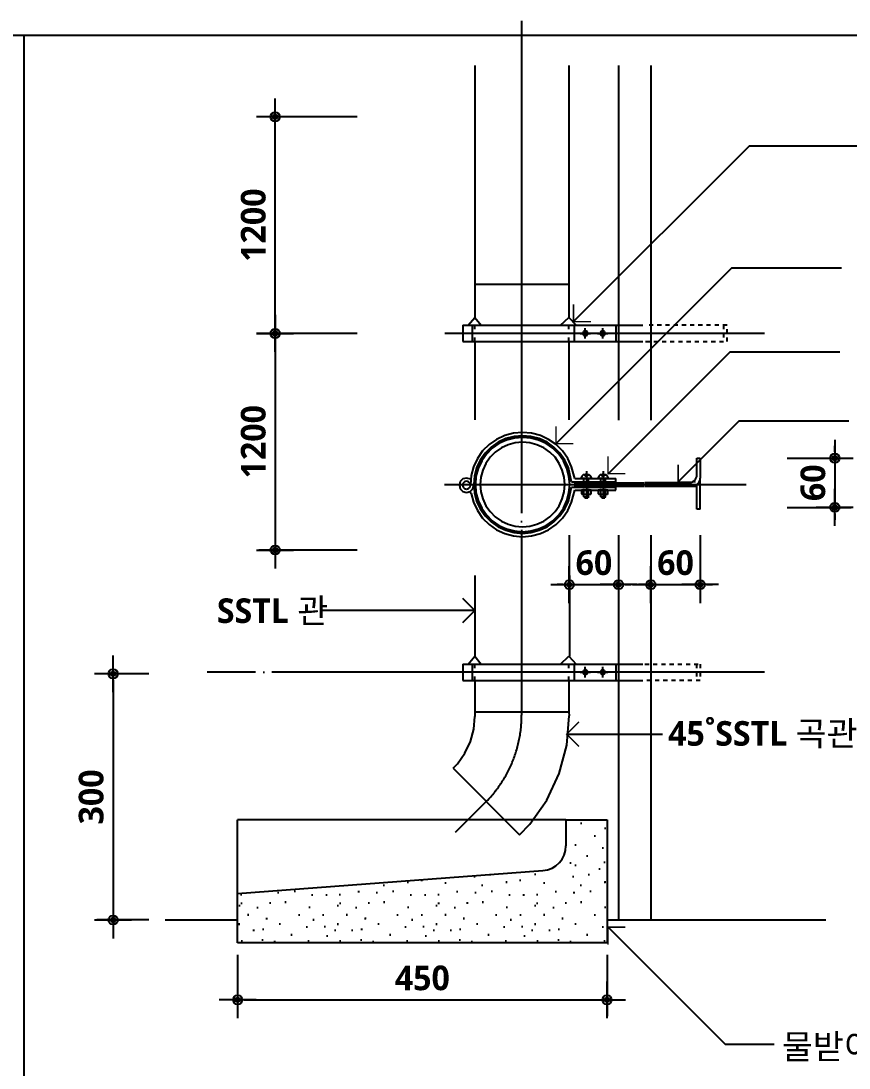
# Model space of a CAD drawing. Header units: millimetres. Extents: x 200 to 163856, y 0 to 163394.
# Drawn here: x 28944 to 29953, y 4482 to 5758 of the extents above; entities that cross this region are included whole.
import ezdxf
from ezdxf.enums import TextEntityAlignment as Align

# ---------------------------------------------------------------- set-up
doc = ezdxf.new("R2010")
doc.units = ezdxf.units.MM
doc.header["$LTSCALE"] = 10
doc.linetypes.add('CEN', pattern=[62, 60, -1, 0, -1])
doc.linetypes.add('HIDDEN2', pattern=[1, 0.5, -0.5])
doc.layers.get('DEFPOINTS').update_dxf_attribs({"color": 181})
for name, color, linetype in [('A-ANNO-GRA1', 7, 'Continuous'), ('A-ANNO-LEAD', 4, 'Continuous'), ('A-ANNO-TEXT1', 7, 'Continuous'), ('A-ST-AXIS-DIM', 7, 'Continuous'), ('AA-XXXX-SDET', 7, 'Continuous'), ('COL', 2, 'Continuous'), ('DIM', 4, 'Continuous')]:
    doc.layers.add(name, color=color, linetype=linetype)
doc.styles.add('2020음성 1차', font='')
doc.styles.get('2020음성 1차').set_extended_font_data('NanumGothic', bold=True)
doc.dimstyles.new('NDIM10', dxfattribs={"dimscale": 10, "dimtxt": 3, "dimasz": 0.75, "dimexe": 2, "dimexo": 2, "dimgap": 1, "dimtad": 1, "dimdec": 1, "dimdsep": 46, "dimtxsty": '2020음성 1차', "dimblk": 'Z_DOT', "dimcen": 3, "dimdle": 3, "dimclrd": 256, "dimclre": 256, "dimclrt": 3, "dimadec": 0, "dimazin": 0, "dimtfac": 1, "dimtdec": 1, "dimtix": 1, "dimtmove": 2, "dimatfit": 3, "dimfxl": 1, "dimtolj": 1, "dimtzin": 0, "dimlwd": -1, "dimlwe": -1, "dimarcsym": 0})

# ---------------------------------------------------------------- blocks, each defined once
blk = doc.blocks.new('Z_DOT')
at = {"layer": 'DIM', "color": 0}
for p, q in [((0, -3), (0, 3)), ((-3, 0), (3, 0))]:
    blk.add_line(p, q, dxfattribs=at)
for radius in [0.75, 0.375]:
    blk.add_circle((0, 0), radius, dxfattribs=at)
blk = doc.blocks.new('*D7390')
at = {"layer": 'A-ST-AXIS-DIM'}
for p, q in [((29612.1, 5131.3), (29612.1, 5050.8)), ((29672.1, 5131.3), (29672.1, 5050.8)), ((29604.6, 5070.8), (29597.1, 5070.8)), ((29612.1, 5070.8), (29672.1, 5070.8)), ((29679.6, 5070.8), (29687.1, 5070.8))]:
    blk.add_line(p, q, dxfattribs=at)
at = {"layer": 'DEFPOINTS', "color": 0}
for p in [(29612.1, 5151.3), (29672.1, 5151.3), (29672.1, 5070.8)]:
    blk.add_point(p, dxfattribs=at)
at = {"layer": 'A-ST-AXIS-DIM', "linetype": 'ByBlock', "xscale": 7.5, "yscale": 7.5, "zscale": 7.5}
blk.add_blockref('Z_DOT', (29612.1, 5070.8), dxfattribs=at)
at = {"layer": 'A-ST-AXIS-DIM', "linetype": 'ByBlock', "xscale": 7.5, "yscale": 7.5, "zscale": 7.5, "rotation": 180}
blk.add_blockref('Z_DOT', (29672.1, 5070.8), dxfattribs=at)
at = {"layer": 'A-ST-AXIS-DIM', "color": 3, "insert": (29642.1, 5097.4), "char_height": 30, "attachment_point": 5, "style": '2020음성 1차'}
blk.add_mtext('\\A1;60', dxfattribs=at)
blk = doc.blocks.new('*D7391')
at = {"layer": 'A-ST-AXIS-DIM'}
for p, q in [((29711.5, 5131.3), (29711.5, 5050.8)), ((29771.5, 5131.3), (29771.5, 5050.8)), ((29704, 5070.8), (29696.5, 5070.8)), ((29711.5, 5070.8), (29771.5, 5070.8)), ((29779, 5070.8), (29786.5, 5070.8))]:
    blk.add_line(p, q, dxfattribs=at)
at = {"layer": 'DEFPOINTS', "color": 0}
for p in [(29711.5, 5151.3), (29771.5, 5151.3), (29771.5, 5070.8)]:
    blk.add_point(p, dxfattribs=at)
at = {"layer": 'A-ST-AXIS-DIM', "linetype": 'ByBlock', "xscale": 7.5, "yscale": 7.5, "zscale": 7.5}
blk.add_blockref('Z_DOT', (29711.5, 5070.8), dxfattribs=at)
at = {"layer": 'A-ST-AXIS-DIM', "linetype": 'ByBlock', "xscale": 7.5, "yscale": 7.5, "zscale": 7.5, "rotation": 180}
blk.add_blockref('Z_DOT', (29771.5, 5070.8), dxfattribs=at)
at = {"layer": 'A-ST-AXIS-DIM', "color": 3, "insert": (29741.5, 5097.4), "char_height": 30, "attachment_point": 5, "style": '2020음성 1차'}
blk.add_mtext('\\A1;60', dxfattribs=at)
blk = doc.blocks.new('*D7392')
at = {"layer": 'A-ST-AXIS-DIM'}
for p, q in [((29935.5, 5232.5), (29935.5, 5240)), ((29877.4, 5225), (29955.5, 5225)), ((29935.5, 5225), (29935.5, 5165)), ((29877.4, 5165), (29955.5, 5165)), ((29935.5, 5157.5), (29935.5, 5150))]:
    blk.add_line(p, q, dxfattribs=at)
at = {"layer": 'DEFPOINTS', "color": 0}
for p in [(29857.4, 5225), (29857.4, 5165), (29935.5, 5165)]:
    blk.add_point(p, dxfattribs=at)
at = {"layer": 'A-ST-AXIS-DIM', "linetype": 'ByBlock', "xscale": 7.5, "yscale": 7.5, "zscale": 7.5}
for p, rotation in [((29935.5, 5225), 270), ((29935.5, 5165), 90)]:
    blk.add_blockref('Z_DOT', p, dxfattribs=dict(at, rotation=rotation))
at = {"layer": 'A-ST-AXIS-DIM', "color": 3, "insert": (29909, 5195), "char_height": 30, "attachment_point": 5, "rotation": 90, "style": '2020음성 1차'}
blk.add_mtext('\\A1;60', dxfattribs=at)
blk = doc.blocks.new('*D7393')
at = {"layer": 'A-ST-AXIS-DIM'}
for p, q in [((29099.7, 4962.1), (29036.3, 4962.1)), ((29056.3, 4954.6), (29056.3, 4669.6)), ((29099.7, 4662.1), (29036.3, 4662.1))]:
    blk.add_line(p, q, dxfattribs=at)
at = {"layer": 'DEFPOINTS', "color": 0}
for p in [(29119.7, 4962.1), (29056.3, 4662.1), (29119.7, 4662.1)]:
    blk.add_point(p, dxfattribs=at)
at = {"layer": 'A-ST-AXIS-DIM', "linetype": 'ByBlock', "xscale": 7.5, "yscale": 7.5, "zscale": 7.5}
for p, rotation in [((29056.3, 4962.1), 90), ((29056.3, 4662.1), 270)]:
    blk.add_blockref('Z_DOT', p, dxfattribs=dict(at, rotation=rotation))
at = {"layer": 'A-ST-AXIS-DIM', "color": 3, "insert": (29029.7, 4812.1), "char_height": 30, "attachment_point": 5, "rotation": 90, "style": '2020음성 1차'}
blk.add_mtext('\\A1;300', dxfattribs=at)
blk = doc.blocks.new('*D7394')
at = {"layer": 'A-ST-AXIS-DIM'}
for p, q in [((29208, 4619.8), (29208, 4544.8)), ((29658, 4619.8), (29658, 4544.8)), ((29215.5, 4564.8), (29650.5, 4564.8))]:
    blk.add_line(p, q, dxfattribs=at)
at = {"layer": 'DEFPOINTS', "color": 0}
for p in [(29208, 4639.8), (29658, 4639.8), (29658, 4564.8)]:
    blk.add_point(p, dxfattribs=at)
at = {"layer": 'A-ST-AXIS-DIM', "linetype": 'ByBlock', "xscale": 7.5, "yscale": 7.5, "zscale": 7.5, "rotation": 180}
blk.add_blockref('Z_DOT', (29208, 4564.8), dxfattribs=at)
at = {"layer": 'A-ST-AXIS-DIM', "linetype": 'ByBlock', "xscale": 7.5, "yscale": 7.5, "zscale": 7.5}
blk.add_blockref('Z_DOT', (29658, 4564.8), dxfattribs=at)
at = {"layer": 'A-ST-AXIS-DIM', "color": 3, "insert": (29433, 4591.3), "char_height": 30, "attachment_point": 5, "style": '2020음성 1차'}
blk.add_mtext('\\A1;450', dxfattribs=at)
blk = doc.blocks.new('*D7399')
at = {"layer": 'A-ST-AXIS-DIM'}
for p, q in [((29353.5, 5641), (29233.7, 5641)), ((29253.7, 5384.5), (29253.7, 5633.5)), ((29353.5, 5377), (29233.7, 5377))]:
    blk.add_line(p, q, dxfattribs=at)
at = {"layer": 'DEFPOINTS', "color": 0}
for p in [(29253.7, 5641), (29373.5, 5641), (29373.5, 5377)]:
    blk.add_point(p, dxfattribs=at)
at = {"layer": 'A-ST-AXIS-DIM', "linetype": 'ByBlock', "xscale": 7.5, "yscale": 7.5, "zscale": 7.5}
for p, rotation in [((29253.7, 5641), 90), ((29253.7, 5377), 270)]:
    blk.add_blockref('Z_DOT', p, dxfattribs=dict(at, rotation=rotation))
at = {"layer": 'A-ST-AXIS-DIM', "color": 3, "insert": (29227.2, 5509), "char_height": 30, "attachment_point": 5, "rotation": 90, "style": '2020음성 1차'}
blk.add_mtext('\\A1;1200', dxfattribs=at)
blk = doc.blocks.new('*D7400')
at = {"layer": 'A-ST-AXIS-DIM'}
for p, q in [((29353.5, 5377), (29233.7, 5377)), ((29253.7, 5369.5), (29253.7, 5120.5)), ((29353.5, 5113), (29233.7, 5113))]:
    blk.add_line(p, q, dxfattribs=at)
at = {"layer": 'DEFPOINTS', "color": 0}
for p in [(29373.5, 5377), (29253.7, 5113), (29373.5, 5113)]:
    blk.add_point(p, dxfattribs=at)
at = {"layer": 'A-ST-AXIS-DIM', "linetype": 'ByBlock', "xscale": 7.5, "yscale": 7.5, "zscale": 7.5}
for p, rotation in [((29253.7, 5377), 90), ((29253.7, 5113), 270)]:
    blk.add_blockref('Z_DOT', p, dxfattribs=dict(at, rotation=rotation))
at = {"layer": 'A-ST-AXIS-DIM', "color": 3, "insert": (29227.2, 5245), "char_height": 30, "attachment_point": 5, "rotation": 90, "style": '2020음성 1차'}
blk.add_mtext('\\A1;1200', dxfattribs=at)

msp = doc.modelspace()

# ---------------------------------------------------------------- hatches: boundary and pattern name
at = {"layer": 'AA-XXXX-SDET'}
h = msp.add_hatch(dxfattribs=at)
h.set_pattern_fill('N-SANDS01', color=8, scale=250, angle=360, style=0, pattern_type=2)
h.set_pattern_definition([(75.0113, (29246.895, 4682.255), (120.12974, 480.73253), [0.125, -1393.336]), (64.895, (29294.45, 4707.68), (120.12974, 288.4395), [0.125, -849.29]), (35.004, (29226.8, 4649.08), (120.12974, 96.1465), [0.125, -1173.143]), (4.9899, (29311.95, 4728.4297), (1081.16763, 96.146505), [0.125, -6632.1468]), (75.0113, (29324.17, 4724.377), (120.12974, 480.73253), [0.125, -1393.336]), (64.895, (29212.25, 4636.037), (120.12974, 288.4395), [0.125, -849.29]), (64.895, (29256.7, 4694.93), (120.12974, 288.4395), [0.125, -849.29]), (30.0294, (29231.5675, 4676.4297), (1321.427103, 769.17204), [0.125, -2497.465]), (4.9899, (29312.075, 4728.4547), (1081.16763, 96.146505), [0.125, -6632.1468]), (64.895, (29287.925, 4723.755), (120.12974, 288.4395), [0.125, -849.29]), (80.1104, (29329.65, 4717.1797), (600.648683, 3461.274184), [0.125, -4196.535]), (80.1104, (29316.45, 4642.2547), (600.648683, 3461.274184), [0.125, -4196.535]), (64.895, (29287.975, 4723.855), (120.12974, 288.4395), [0.125, -849.29]), (64.895, (29329.585, 4679.13), (120.12974, 288.4395), [0.125, -849.29]), (40.1918, (29242.6875, 4663.3297), (2042.205523, 1730.637092), [0.125, -2830.5696]), (25.0267, (29331.9525, 4692.505), (600.64868, 288.43952), [0.125, -1590.802]), (64.895, (29258.6, 4728.057), (120.12974, 288.4395), [0.125, -849.29]), (25.0267, (29237.775, 4637.365), (600.64868, 288.43952), [0.125, -1590.802]), (64.895, (29298.175, 4691.93), (120.12974, 288.4395), [0.125, -849.29]), (75.0113, (29299.7475, 4661.902), (120.12974, 480.73253), [0.125, -1393.336]), (64.895, (29313.725, 4653.475), (120.12974, 288.4395), [0.125, -849.29]), (84.9891, (29291.7125, 4653.0757), (360.38921, 4134.29972), [0.125, -5501.2515]), (64.895, (29294.5, 4707.78), (120.12974, 288.4395), [0.125, -849.29]), (64.895, (29220.332, 4667.955), (120.12974, 288.4395), [0.125, -849.29]), (60.0294, (29265.11, 4703.84), (600.64868, 1057.61156), [0.125, -1442.7135]), (45.0127, (29220.302, 4706.78), (360.3892, 384.586), [0.125, -679.582]), (64.895, (29252.425, 4731.155), (120.12974, 288.4395), [0.125, -849.29]), (64.895, (29256.745, 4695.055), (120.12974, 288.4395), [0.125, -849.29]), (60.0294, (29265.1725, 4703.947), (600.64868, 1057.61156), [0.125, -1442.7135]), (75.0113, (29274.79, 4716.765), (120.12974, 480.73253), [0.125, -1393.336]), (75.0113, (29238.2975, 4650.162), (120.12974, 480.73253), [0.125, -1393.336]), (75.0113, (29265.64, 4683.34), (120.12974, 480.73253), [0.125, -1393.336]), (45.0127, (29294.82, 4677), (360.3892, 384.586), [0.125, -679.582]), (84.9891, (29291.725, 4653.2002), (360.38921, 4134.29972), [0.125, -5501.2515]), (75.0113, (29255.56, 4714.59), (120.12974, 480.73253), [0.125, -1393.336]), (25.0267, (29331.85, 4692.455), (600.64868, 288.43952), [0.125, -1590.802]), (84.9891, (29234.635, 4696.0122), (360.38921, 4134.29972), [0.125, -5501.2515]), (360, (29311.54, 4667.5), (4e-13, 96.147), [0, -120.13]), (64.895, (29329.425, 4656.53), (120.12974, 288.4395), [0.125, -849.29]), (84.9891, (29217.4475, 4724.5797), (360.38921, 4134.29972), [0.125, -5501.2515]), (64.895, (29272.875, 4643.562), (120.12974, 288.4395), [0.125, -849.29]), (80.1104, (29329.65, 4717.0797), (600.648683, 3461.274184), [0.125, -4196.535]), (64.895, (29211.99, 4681.855), (120.12974, 288.4395), [0.125, -849.29]), (75.0113, (29238.275, 4650.042), (120.12974, 480.73253), [0.125, -1393.336]), (75.0113, (29315.5075, 4692.042), (120.12974, 480.73253), [0.125, -1393.336]), (75.0113, (29265.6075, 4683.217), (120.12974, 480.73253), [0.125, -1393.336]), (40.1918, (29242.7825, 4663.4097), (2042.205523, 1730.637092), [0.125, -2830.5696]), (80.1104, (29276.825, 4696.3547), (600.648683, 3461.274184), [0.125, -4196.535]), (14.938, (29311.405, 4709.772), (240.2595, 96.1465), [0.125, -372.869]), (360, (29282.1, 4667.84), (4e-13, 96.147), [0.125, -120.005]), (64.895, (29212.3, 4636.15), (120.12974, 288.4395), [0.125, -849.29]), (75.0113, (29255.5275, 4714.47), (120.12974, 480.73253), [0.125, -1393.336]), (64.895, (29258.65, 4728.18), (120.12974, 288.4395), [0.125, -849.29]), (14.938, (29311.285, 4709.74), (240.2595, 96.1465), [0.125, -372.869]), (64.895, (29293.825, 4732.08), (120.12974, 288.4395), [0.125, -849.29]), (64.895, (29211.937, 4681.73), (120.12974, 288.4395), [0.125, -849.29]), (25.0267, (29231.1975, 4725.755), (600.64868, 288.43952), [0.125, -1590.802]), (80.1104, (29316.425, 4642.1322), (600.648683, 3461.274184), [0.125, -4196.535]), (75.0113, (29299.715, 4661.782), (120.12974, 480.73253), [0.125, -1393.336]), (25.0267, (29231.0825, 4725.705), (600.64868, 288.43952), [0.125, -1590.802]), (64.895, (29326.025, 4648.81), (120.12974, 288.4395), [0.125, -849.29]), (75.0113, (29274.8225, 4716.885), (120.12974, 480.73253), [0.125, -1393.336]), (80.1104, (29276.85, 4696.4797), (600.648683, 3461.274184), [0.125, -4196.535]), (30.0294, (29231.675, 4676.4797), (1321.427103, 769.17204), [0.125, -2497.465]), (75.0113, (29246.9275, 4682.375), (120.12974, 480.73253), [0.125, -1393.336]), (64.895, (29220.28, 4667.855), (120.12974, 288.4395), [0.125, -849.29]), (64.895, (29272.825, 4643.447), (120.12974, 288.4395), [0.125, -849.29]), (75.0113, (29324.1375, 4724.257), (120.12974, 480.73253), [0.125, -1393.336]), (84.9891, (29234.6475, 4696.1347), (360.38921, 4134.29972), [0.125, -5501.2515]), (64.895, (29329.525, 4679.005), (120.12974, 288.4395), [0.125, -849.29]), (64.895, (29252.475, 4731.255), (120.12974, 288.4395), [0.125, -849.29]), (35.004, (29226.9, 4649.155), (120.12974, 96.1465), [0.125, -1173.143]), (64.895, (29329.375, 4656.417), (120.12974, 288.4395), [0.125, -849.29]), (75.0113, (29315.54, 4692.165), (120.12974, 480.73253), [0.125, -1393.336]), (84.9891, (29217.4365, 4724.4547), (360.38921, 4134.29972), [0.125, -5501.2515]), (45.0127, (29258.7, 4656.667), (360.3892, 384.586), [0.125, -679.582])])
h.paths.add_polyline_path([(29658, 4784.30473), (29608, 4784.30473), (29608, 4752.30473), (29607.5, 4746.80473), (29606, 4741.30473), (29603.25, 4736.30473), (29600, 4732.05473), (29595.75, 4728.30473), (29591, 4725.30473), (29585.5, 4723.30473), (29580, 4722.55473), (29208, 4694.30473), (29208, 4662.05473), (29658, 4662.05473)])
h.paths.add_polyline_path([(29658, 4662.05473), (29208, 4662.05473), (29208, 4634.30473), (29658, 4634.30473)])

# ---------------------------------------------------------------- linework, layer by layer
at = {"layer": 'A-ANNO-GRA1'}
msp.add_line((28947.4827, 5740), (28947.4827, 3493.33333), dxfattribs=at)
at = {"layer": 'A-ANNO-LEAD', "const_width": 1.8}
for points in [[(29638.41168, 5391.42829), (29617.19847, 5391.42829), (29617.19847, 5412.64149)], [(29616.9632, 5242.52987), (29595.75, 5242.52987), (29595.75, 5263.74307)], [(29680.4632, 5206.02987), (29659.25, 5206.02987), (29659.25, 5227.24307)], [(29765.9632, 5196.02987), (29744.75, 5196.02987), (29744.75, 5217.24307)], [(29482, 5054.32035), (29497, 5039.32035), (29482, 5024.32035)], [(29623.75, 4903.55473), (29608.75, 4888.55473), (29623.75, 4873.55473)], [(29680.4632, 4653.41409), (29659.25, 4653.41409), (29659.25, 4632.20088)]]:
    msp.add_lwpolyline(points, dxfattribs=at)
at = {"layer": 'A-ANNO-TEXT1'}
for points in [[(29617.19847, 5391.42829), (29831.48917, 5605.71899), (29965.1318, 5605.71899)], [(29595.75, 5242.52987), (29810.0407, 5456.82057), (29943.68332, 5456.82057)], [(29659.25, 5206.02987), (29807.91289, 5354.69276), (29941.55552, 5354.69276)], [(29744.75, 5196.02987), (29819.08145, 5270.36131), (29952.72407, 5270.36131)], [(29497, 5039.32035), (29309.38324, 5039.32035)], [(29608.75, 4888.55473), (29725.51935, 4888.55473)], [(29659.25, 4653.41409), (29802.11047, 4510.55362), (29861.7076, 4510.55362)]]:
    msp.add_lwpolyline(points, dxfattribs=at)
at = {"layer": 'AA-XXXX-SDET', "color": 1, "linetype": 'CEN'}
for p, q in [((29554, 5757.86062), (29554, 4911.68676)), ((29849.75, 5377.0029), (29460.25, 5377.0029)), ((29460.15, 5192.77987), (29827.4, 5192.77987)), ((29849.75, 4964.05473), (29171.0716, 4964.05473)), ((29510.06602, 4805.62074), (29473, 4768.55473))]:
    msp.add_line(p, q, dxfattribs=at)
at = {"layer": 'AA-XXXX-SDET', "color": 3}
for p, q in [((29497, 5703.61656), (29497, 5396.5029)), ((29611.5, 5703.61656), (29611.5, 5396.5029)), ((29497, 5437.0029), (29611.5, 5437.0029)), ((29482.25, 5387.0029), (29668.75, 5387.0029)), ((29482.25, 5387.0029), (29482.25, 5367.0029)), ((29488.75, 5387.0029), (29497, 5396.5029)), ((29494.25, 5367.0029), (29494.25, 5387.0029)), ((29497, 5396.5029), (29504.75, 5387.0029)), ((29497, 5382.0029), (29497, 5387.0029)), ((29601.25, 5387.0029), (29611.5, 5396.5029)), ((29611.5, 5396.5029), (29620.25, 5387.0029)), ((29611.5, 5382.0029), (29611.5, 5387.0029)), ((29618.5, 5367.0029), (29618.5, 5387.0029)), ((29666.5, 5387.0029), (29701.5, 5387.0029)), ((29668.75, 5387.0029), (29668.75, 5367.0029)), ((29482.25, 5367.0029), (29668.75, 5367.0029)), ((29497, 5367.0029), (29497, 5372.0029)), ((29497, 5367.0029), (29497, 5271.63422)), ((29611.5, 5367.0029), (29611.5, 5372.0029)), ((29611.5, 5367.0029), (29611.5, 5271.63422)), ((29668.75, 5367.0029), (29701.5, 5367.0029)), ((29523.4, 5247.77987), (29514.4, 5241.52987)), ((29533.4, 5252.52987), (29523.4, 5247.77987)), ((29534.65, 5248.77987), (29525.4, 5244.52987)), ((29544.15, 5255.52987), (29533.4, 5252.52987)), ((29544.9, 5251.52987), (29534.65, 5248.77987)), ((29555.15, 5256.27987), (29544.15, 5255.52987)), ((29555.15, 5252.27987), (29544.9, 5251.52987)), ((29566.15, 5255.52987), (29555.15, 5256.27987)), ((29565.4, 5251.52987), (29555.15, 5252.27987)), ((29575.4, 5248.77987), (29565.4, 5251.52987)), ((29576.9, 5252.52987), (29566.15, 5255.52987)), ((29584.9, 5244.52987), (29575.4, 5248.77987)), ((29586.9, 5247.77987), (29576.9, 5252.52987)), ((29595.9, 5241.52987), (29586.9, 5247.77987)), ((29506.4, 5233.77987), (29500.15, 5224.52987)), ((29514.4, 5241.52987), (29506.4, 5233.77987)), ((29516.9, 5238.52987), (29509.65, 5231.02987)), ((29525.4, 5244.52987), (29516.9, 5238.52987)), ((29593.4, 5238.52987), (29584.9, 5244.52987)), ((29600.65, 5231.02987), (29593.4, 5238.52987)), ((29603.65, 5233.77987), (29595.9, 5241.52987)), ((29610.15, 5224.52987), (29603.65, 5233.77987)), ((29500.15, 5224.52987), (29495.4, 5214.52987)), ((29503.65, 5222.52987), (29499.15, 5213.27987)), ((29509.65, 5231.02987), (29503.65, 5222.52987)), ((29606.65, 5222.52987), (29600.65, 5231.02987)), ((29610.9, 5213.27987), (29606.65, 5222.52987)), ((29614.9, 5214.52987), (29610.15, 5224.52987)), ((29767.5, 5204.77987), (29767.5, 5224.77987)), ((29767.5, 5224.77987), (29771.5, 5224.77987)), ((29771.5, 5224.77987), (29771.5, 5200.77987)), ((29495.4, 5214.52987), (29492.65, 5204.02987)), ((29499.15, 5213.27987), (29496.4, 5203.27987)), ((29614.9, 5196.02987), (29610.9, 5213.27987)), ((29618.65, 5200.02987), (29614.9, 5214.52987)), ((29479.15, 5196.52987), (29478.15, 5192.02987)), ((29482.4, 5199.77987), (29479.15, 5196.52987)), ((29482.65, 5194.52987), (29482.15, 5192.02987)), ((29486.9, 5200.77987), (29482.4, 5199.77987)), ((29484.4, 5196.27987), (29482.65, 5194.52987)), ((29486.9, 5196.77987), (29484.4, 5196.27987)), ((29492.15, 5199.52987), (29486.9, 5200.77987)), ((29489.4, 5196.27987), (29486.9, 5196.77987)), ((29491.15, 5194.52987), (29489.4, 5196.27987)), ((29491.65, 5192.02987), (29491.15, 5194.52987)), ((29492.65, 5204.02987), (29491.65, 5192.77987)), ((29496.4, 5203.27987), (29495.65, 5192.77987)), ((29614.9, 5196.02987), (29668.65, 5196.02987)), ((29618.65, 5200.02987), (29668.65, 5200.02987)), ((29627.4, 5203.02987), (29626.9, 5201.77987)), ((29626.9, 5200.02987), (29626.9, 5201.77987)), ((29638.65, 5200.02987), (29626.9, 5200.02987)), ((29628.15, 5204.02987), (29627.4, 5203.02987)), ((29629.15, 5204.77987), (29628.15, 5204.02987)), ((29631.4, 5205.02987), (29629.15, 5204.77987)), ((29630.65, 5204.27987), (29629.15, 5204.77987)), ((29632.15, 5203.27987), (29630.65, 5204.27987)), ((29634.15, 5205.02987), (29631.4, 5205.02987)), ((29632.4, 5202.02987), (29632.15, 5203.27987)), ((29633.15, 5202.02987), (29632.4, 5202.02987)), ((29633.15, 5202.02987), (29633.65, 5203.27987)), ((29633.65, 5203.27987), (29634.9, 5204.27987)), ((29636.4, 5204.77987), (29634.15, 5205.02987)), ((29634.9, 5204.27987), (29636.4, 5204.77987)), ((29637.4, 5204.02987), (29636.4, 5204.77987)), ((29638.15, 5203.02987), (29637.4, 5204.02987)), ((29638.65, 5201.77987), (29638.15, 5203.02987)), ((29638.65, 5201.77987), (29638.65, 5200.02987)), ((29647.9, 5203.02987), (29647.65, 5201.77987)), ((29647.65, 5200.02987), (29647.65, 5201.77987)), ((29659.15, 5200.02987), (29647.65, 5200.02987)), ((29648.65, 5204.02987), (29647.9, 5203.02987)), ((29649.65, 5204.77987), (29648.65, 5204.02987)), ((29652.15, 5205.02987), (29649.65, 5204.77987)), ((29651.15, 5204.27987), (29649.65, 5204.77987)), ((29652.65, 5203.27987), (29651.15, 5204.27987)), ((29654.65, 5205.02987), (29652.15, 5205.02987)), ((29652.9, 5202.02987), (29652.65, 5203.27987)), ((29653.65, 5202.02987), (29652.9, 5202.02987)), ((29653.65, 5202.02987), (29654.15, 5203.27987)), ((29654.15, 5203.27987), (29655.4, 5204.27987)), ((29656.9, 5204.77987), (29654.65, 5205.02987)), ((29655.4, 5204.27987), (29656.9, 5204.77987)), ((29658.15, 5204.02987), (29656.9, 5204.77987)), ((29658.65, 5203.02987), (29658.15, 5204.02987)), ((29659.15, 5201.77987), (29658.65, 5203.02987)), ((29659.15, 5201.77987), (29659.15, 5200.02987)), ((29668.65, 5196.02987), (29668.65, 5200.02987)), ((29673.4, 5194.77987), (29703.4, 5194.77987)), ((29757.50012, 5194.77987), (29704.15, 5194.77987)), ((29771.5, 5162.77987), (29771.41376, 5199.46942)), ((29478.15, 5192.02987), (29479.15, 5187.77987)), ((29479.15, 5187.77987), (29482.4, 5184.52987)), ((29482.15, 5192.02987), (29482.65, 5189.77987)), ((29482.4, 5184.52987), (29486.9, 5183.27987)), ((29482.65, 5189.77987), (29484.4, 5188.02987)), ((29484.4, 5188.02987), (29486.9, 5187.27987)), ((29486.9, 5187.27987), (29489.15, 5188.02987)), ((29486.9, 5183.27987), (29491.15, 5184.52987)), ((29489.15, 5188.02987), (29491.15, 5189.77987)), ((29491.15, 5189.77987), (29491.65, 5192.02987)), ((29491.15, 5184.52987), (29494.4, 5187.77987)), ((29492.65, 5181.77987), (29491.15, 5184.52987)), ((29492.65, 5181.77987), (29495.4, 5171.27987)), ((29494.4, 5187.77987), (29495.65, 5192.02987)), ((29495.65, 5192.77987), (29496.4, 5182.52987)), ((29496.4, 5182.52987), (29499.15, 5172.52987)), ((29610.9, 5172.52987), (29614.9, 5189.77987)), ((29614.65, 5171.27987), (29618.65, 5185.77987)), ((29614.9, 5189.77987), (29668.65, 5189.77987)), ((29618.65, 5185.77987), (29668.65, 5185.77987)), ((29638.65, 5185.77987), (29626.9, 5185.77987)), ((29626.9, 5185.77987), (29626.9, 5181.52987)), ((29626.9, 5181.52987), (29627.9, 5180.77987)), ((29628.9, 5180.52987), (29629.9, 5181.52987)), ((29629.9, 5183.02987), (29629.9, 5187.52987)), ((29629.9, 5181.52987), (29629.9, 5185.77987)), ((29629.9, 5181.52987), (29631.65, 5180.52987)), ((29635.65, 5181.52987), (29633.9, 5180.52987)), ((29635.65, 5183.02987), (29635.65, 5187.52987)), ((29635.65, 5181.52987), (29635.65, 5185.77987)), ((29636.65, 5180.52987), (29635.65, 5181.52987)), ((29637.9, 5180.77987), (29638.65, 5181.52987)), ((29638.65, 5181.52987), (29638.65, 5185.77987)), ((29659.15, 5185.77987), (29647.4, 5185.77987)), ((29647.4, 5185.77987), (29647.4, 5181.52987)), ((29647.4, 5181.52987), (29648.4, 5180.77987)), ((29649.65, 5180.52987), (29650.4, 5181.52987)), ((29650.4, 5183.02987), (29650.4, 5187.52987)), ((29650.4, 5181.52987), (29650.4, 5185.77987)), ((29650.4, 5181.52987), (29652.15, 5180.52987)), ((29656.15, 5181.52987), (29654.65, 5180.52987)), ((29656.15, 5183.02987), (29656.15, 5187.52987)), ((29656.15, 5181.52987), (29656.15, 5185.77987)), ((29657.15, 5180.52987), (29656.15, 5181.52987)), ((29658.4, 5180.77987), (29659.15, 5181.52987)), ((29659.15, 5181.52987), (29659.15, 5185.77987)), ((29668.65, 5185.77987), (29668.65, 5189.77987)), ((29673.4, 5190.77987), (29703.4, 5190.77987)), ((29704.15, 5190.77987), (29765.75, 5190.77987)), ((29767.5, 5162.77987), (29767.5, 5192.52987)), ((29495.4, 5171.27987), (29500.15, 5161.02987)), ((29499.15, 5172.52987), (29503.65, 5163.02987)), ((29606.65, 5163.02987), (29610.9, 5172.52987)), ((29610.15, 5161.02987), (29614.65, 5171.27987)), ((29628.9, 5180.52987), (29627.9, 5180.77987)), ((29636.65, 5180.52987), (29628.9, 5180.52987)), ((29629.9, 5178.02987), (29629.9, 5180.27987)), ((29629.9, 5178.02987), (29631.65, 5178.02987)), ((29629.9, 5178.02987), (29630.15, 5177.52987)), ((29630.65, 5177.27987), (29630.9, 5176.77987)), ((29630.9, 5176.77987), (29632.15, 5176.77987)), ((29633.4, 5176.77987), (29634.65, 5176.77987)), ((29633.9, 5178.02987), (29635.65, 5178.02987)), ((29634.9, 5177.27987), (29634.65, 5176.77987)), ((29635.65, 5178.02987), (29635.4, 5177.52987)), ((29635.65, 5178.02987), (29635.65, 5180.27987)), ((29637.9, 5180.77987), (29636.65, 5180.52987)), ((29649.65, 5180.52987), (29648.4, 5180.77987)), ((29657.15, 5180.52987), (29649.65, 5180.52987)), ((29650.4, 5178.02987), (29650.4, 5180.27987)), ((29650.4, 5178.02987), (29652.15, 5178.02987)), ((29650.4, 5178.02987), (29650.9, 5177.52987)), ((29651.15, 5177.27987), (29651.65, 5176.77987)), ((29651.65, 5176.77987), (29652.65, 5176.77987)), ((29653.9, 5176.77987), (29655.15, 5176.77987)), ((29654.4, 5178.02987), (29656.15, 5178.02987)), ((29655.4, 5177.27987), (29655.15, 5176.77987)), ((29656.15, 5178.02987), (29655.9, 5177.52987)), ((29656.15, 5178.02987), (29656.15, 5180.27987)), ((29658.4, 5180.77987), (29657.15, 5180.52987)), ((29500.15, 5161.02987), (29506.4, 5152.02987)), ((29503.65, 5163.02987), (29509.65, 5154.52987)), ((29600.65, 5154.52987), (29606.65, 5163.02987)), ((29603.65, 5152.02987), (29610.15, 5161.02987)), ((29771.5, 5162.77987), (29767.5, 5162.77987)), ((29506.4, 5152.02987), (29514.4, 5144.27987)), ((29509.65, 5154.52987), (29516.9, 5147.27987)), ((29514.4, 5144.27987), (29523.4, 5137.77987)), ((29516.9, 5147.27987), (29525.4, 5141.27987)), ((29584.9, 5141.27987), (29593.4, 5147.27987)), ((29586.9, 5137.77987), (29595.9, 5144.27987)), ((29593.4, 5147.27987), (29600.65, 5154.52987)), ((29595.9, 5144.27987), (29603.65, 5152.02987)), ((29523.4, 5137.77987), (29533.4, 5133.27987)), ((29525.4, 5141.27987), (29534.65, 5137.02987)), ((29533.4, 5133.27987), (29544.15, 5130.27987)), ((29534.65, 5137.02987), (29544.9, 5134.27987)), ((29544.9, 5134.27987), (29555.15, 5133.27987)), ((29555.15, 5133.27987), (29565.4, 5134.27987)), ((29565.4, 5134.27987), (29575.4, 5137.02987)), ((29566.15, 5130.27987), (29576.9, 5133.27987)), ((29575.4, 5137.02987), (29584.9, 5141.27987)), ((29576.9, 5133.27987), (29586.9, 5137.77987)), ((29544.15, 5130.27987), (29555.15, 5129.27987)), ((29555.15, 5129.27987), (29566.15, 5130.27987)), ((29497, 5081.96777), (29497, 4983.55473)), ((29612.15, 5081.96777), (29612.15, 4983.55473)), ((29601.25, 4974.05473), (29611.5, 4983.55473)), ((29611.5, 4983.55473), (29620.25, 4974.05473)), ((29482.25, 4974.05473), (29668.75, 4974.05473)), ((29482.25, 4974.05473), (29482.25, 4954.05473)), ((29611.5, 4969.05473), (29611.5, 4974.05473)), ((29618.5, 4954.05473), (29618.5, 4974.05473)), ((29666.5, 4974.05473), (29701.5, 4974.05473)), ((29668.75, 4974.05473), (29668.75, 4954.05473)), ((29482.25, 4954.05473), (29668.75, 4954.05473)), ((29497, 4954.05473), (29497, 4915.80473)), ((29611.5, 4954.05473), (29611.5, 4915.80473)), ((29668.75, 4954.05473), (29701.5, 4954.05473)), ((29497, 4915.80473), (29497, 4910.30473)), ((29497, 4915.80473), (29611.5, 4915.80473)), ((29611.5, 4915.80473), (29612, 4910.80473)), ((29495.75, 4894.80473), (29497, 4910.30473)), ((29609, 4875.30473), (29612, 4910.80473)), ((29491.5, 4879.55473), (29495.75, 4894.80473)), ((29485, 4865.30473), (29491.5, 4879.55473)), ((29599.75, 4840.55473), (29609, 4875.30473)), ((29476, 4852.55473), (29485, 4865.30473)), ((29470.5, 4847.05473), (29476, 4852.55473)), ((29470.5, 4847.05473), (29551.25, 4766.05473)), ((29584.5, 4808.05473), (29599.75, 4840.55473)), ((29564, 4778.80473), (29584.5, 4808.05473)), ((29551.25, 4766.05473), (29564, 4778.80473)), ((29608, 4784.30473), (29608, 4752.30473)), ((29608, 4784.30473), (29658, 4784.30473)), ((29658, 4784.30473), (29658, 4634.30473)), ((29607.5, 4746.80473), (29608, 4752.30473)), ((29600, 4732.05473), (29603.25, 4736.30473)), ((29603.25, 4736.30473), (29606, 4741.30473)), ((29606, 4741.30473), (29607.5, 4746.80473)), ((29208, 4694.30473), (29580, 4722.55473)), ((29580, 4722.55473), (29585.5, 4723.30473)), ((29585.5, 4723.30473), (29591, 4725.30473)), ((29591, 4725.30473), (29595.75, 4728.30473)), ((29595.75, 4728.30473), (29600, 4732.05473)), ((29208, 4634.30473), (29208, 4694.30473)), ((29658, 4634.30473), (29208, 4634.30473))]:
    msp.add_line(p, q, dxfattribs=at)
at = {"layer": 'AA-XXXX-SDET', "color": 4}
for p, q in [((29672.15, 5703.61656), (29672.15, 5271.24812)), ((29625.25, 5377.0029), (29638, 5377.0029)), ((29629, 5378.2529), (29628.75, 5377.0029)), ((29628.75, 5377.0029), (29629, 5376.0029)), ((29629.5, 5379.2529), (29629, 5378.2529)), ((29629, 5376.0029), (29629.5, 5375.0029)), ((29630.5, 5379.7529), (29629.5, 5379.2529)), ((29629.5, 5375.0029), (29630.5, 5374.5029)), ((29629.75, 5377.2529), (29630, 5377.7529)), ((29629.75, 5376.7529), (29629.75, 5377.2529)), ((29629.75, 5376.7529), (29630, 5376.5029)), ((29631, 5377.7529), (29630, 5377.7529)), ((29630, 5376.5029), (29631, 5376.5029)), ((29631.5, 5380.0029), (29630.5, 5379.7529)), ((29630.5, 5374.5029), (29631.5, 5374.2529)), ((29631.5, 5378.7529), (29631, 5378.5029)), ((29631, 5378.5029), (29631, 5377.7529)), ((29631, 5376.5029), (29631, 5375.7529)), ((29631.5, 5375.5029), (29631, 5375.7529)), ((29631.5, 5370.7529), (29631.5, 5383.5029)), ((29632.75, 5379.7529), (29631.5, 5380.0029)), ((29631.5, 5378.7529), (29631.75, 5378.7529)), ((29631.75, 5375.5029), (29631.5, 5375.5029)), ((29631.5, 5374.2529), (29632.75, 5374.5029)), ((29632.25, 5378.5029), (29631.75, 5378.7529)), ((29632.25, 5375.7529), (29631.75, 5375.5029)), ((29632.25, 5377.7529), (29632.25, 5378.5029)), ((29633, 5377.7529), (29632.25, 5377.7529)), ((29632.25, 5376.5029), (29633, 5376.5029)), ((29632.25, 5376.5029), (29632.25, 5375.7529)), ((29633.75, 5379.2529), (29632.75, 5379.7529)), ((29632.75, 5374.5029), (29633.75, 5375.0029)), ((29633, 5377.7529), (29633.25, 5377.2529)), ((29633, 5376.5029), (29633.25, 5376.7529)), ((29633.25, 5377.2529), (29633.25, 5376.7529)), ((29634.25, 5378.2529), (29633.75, 5379.2529)), ((29633.75, 5375.0029), (29634.25, 5376.0029)), ((29634.5, 5377.0029), (29634.25, 5378.2529)), ((29634.25, 5376.0029), (29634.5, 5377.0029)), ((29646.5, 5377.0029), (29659, 5377.0029)), ((29650.75, 5379.2529), (29650, 5378.2529)), ((29650, 5378.2529), (29650, 5377.0029)), ((29650, 5377.0029), (29650, 5376.0029)), ((29650, 5376.0029), (29650.75, 5375.0029)), ((29651.75, 5379.7529), (29650.75, 5379.2529)), ((29650.75, 5375.0029), (29651.75, 5374.5029)), ((29651, 5377.2529), (29651.25, 5377.7529)), ((29651, 5376.7529), (29651, 5377.2529)), ((29651, 5376.7529), (29651.25, 5376.5029)), ((29652.25, 5377.7529), (29651.25, 5377.7529)), ((29651.25, 5376.5029), (29652.25, 5376.5029)), ((29652.75, 5380.0029), (29651.75, 5379.7529)), ((29651.75, 5374.5029), (29652.75, 5374.2529)), ((29652.5, 5378.7529), (29652.25, 5378.5029)), ((29652.25, 5378.5029), (29652.25, 5377.7529)), ((29652.25, 5376.5029), (29652.25, 5375.7529)), ((29652.5, 5375.5029), (29652.25, 5375.7529)), ((29652.5, 5378.7529), (29653, 5378.7529)), ((29653, 5375.5029), (29652.5, 5375.5029)), ((29652.75, 5370.7529), (29652.75, 5383.5029)), ((29653.75, 5379.7529), (29652.75, 5380.0029)), ((29652.75, 5374.2529), (29653.75, 5374.5029)), ((29653.25, 5378.5029), (29653, 5378.7529)), ((29653.25, 5375.7529), (29653, 5375.5029)), ((29653.25, 5377.7529), (29653.25, 5378.5029)), ((29654.25, 5377.7529), (29653.25, 5377.7529)), ((29653.25, 5376.5029), (29654.25, 5376.5029)), ((29653.25, 5376.5029), (29653.25, 5375.7529)), ((29654.75, 5379.2529), (29653.75, 5379.7529)), ((29653.75, 5374.5029), (29654.75, 5375.0029)), ((29654.25, 5377.7529), (29654.5, 5377.2529)), ((29654.25, 5376.5029), (29654.5, 5376.7529)), ((29654.5, 5377.2529), (29654.5, 5376.7529)), ((29655.5, 5378.2529), (29654.75, 5379.2529)), ((29654.75, 5375.0029), (29655.5, 5376.0029)), ((29655.75, 5377.0029), (29655.5, 5378.2529)), ((29655.5, 5376.0029), (29655.75, 5377.0029)), ((29672.15, 5320.99116), (29672.15, 5271.63422)), ((29535.4, 5247.02987), (29526.4, 5242.77987)), ((29545.15, 5249.52987), (29535.4, 5247.02987)), ((29555.15, 5250.27987), (29545.15, 5249.52987)), ((29565.15, 5249.52987), (29555.15, 5250.27987)), ((29574.65, 5247.02987), (29565.15, 5249.52987)), ((29583.9, 5242.77987), (29574.65, 5247.02987)), ((29518.15, 5237.02987), (29511.15, 5229.77987)), ((29526.4, 5242.77987), (29518.15, 5237.02987)), ((29529.4, 5237.52987), (29521.9, 5232.27987)), ((29537.4, 5241.27987), (29529.4, 5237.52987)), ((29546.15, 5243.52987), (29537.4, 5241.27987)), ((29555.15, 5244.27987), (29546.15, 5243.52987)), ((29564.15, 5243.52987), (29555.15, 5244.27987)), ((29572.65, 5241.27987), (29564.15, 5243.52987)), ((29580.9, 5237.52987), (29572.65, 5241.27987)), ((29588.15, 5232.27987), (29580.9, 5237.52987)), ((29592.15, 5237.02987), (29583.9, 5242.77987)), ((29599.15, 5229.77987), (29592.15, 5237.02987)), ((29505.4, 5221.52987), (29501.15, 5212.52987)), ((29511.15, 5229.77987), (29505.4, 5221.52987)), ((29515.65, 5226.02987), (29510.4, 5218.52987)), ((29521.9, 5232.27987), (29515.65, 5226.02987)), ((29594.65, 5226.02987), (29588.15, 5232.27987)), ((29599.65, 5218.52987), (29594.65, 5226.02987)), ((29604.9, 5221.52987), (29599.15, 5229.77987)), ((29609.15, 5212.52987), (29604.9, 5221.52987)), ((29501.15, 5212.52987), (29498.4, 5202.77987)), ((29506.65, 5210.52987), (29504.4, 5201.77987)), ((29510.4, 5218.52987), (29506.65, 5210.52987)), ((29603.4, 5210.52987), (29599.65, 5218.52987)), ((29605.9, 5201.77987), (29603.4, 5210.52987)), ((29611.65, 5202.77987), (29609.15, 5212.52987)), ((29498.4, 5202.77987), (29497.65, 5192.77987)), ((29504.4, 5201.77987), (29503.65, 5192.77987)), ((29606.65, 5192.77987), (29605.9, 5201.77987)), ((29612.65, 5192.77987), (29611.65, 5202.77987)), ((29618.65, 5194.77987), (29673.4, 5194.77987)), ((29618.65, 5194.77987), (29618.65, 5190.77987)), ((29497.65, 5192.77987), (29498.4, 5183.02987)), ((29498.4, 5183.02987), (29501.15, 5173.27987)), ((29503.65, 5192.77987), (29504.4, 5184.02987)), ((29504.4, 5184.02987), (29506.65, 5175.27987)), ((29603.4, 5175.27987), (29605.9, 5184.02987)), ((29605.9, 5184.02987), (29606.65, 5192.77987)), ((29609.15, 5173.27987), (29611.65, 5183.02987)), ((29611.65, 5183.02987), (29612.65, 5192.77987)), ((29618.65, 5190.77987), (29673.4, 5190.77987)), ((29501.15, 5173.27987), (29505.4, 5164.02987)), ((29506.65, 5175.27987), (29510.4, 5167.02987)), ((29599.65, 5167.02987), (29603.4, 5175.27987)), ((29604.9, 5164.02987), (29609.15, 5173.27987)), ((29505.4, 5164.02987), (29511.15, 5156.02987)), ((29510.4, 5167.02987), (29515.65, 5159.77987)), ((29511.15, 5156.02987), (29518.15, 5148.77987)), ((29515.65, 5159.77987), (29521.9, 5153.52987)), ((29588.15, 5153.52987), (29594.65, 5159.77987)), ((29592.15, 5148.77987), (29599.15, 5156.02987)), ((29594.65, 5159.77987), (29599.65, 5167.02987)), ((29599.15, 5156.02987), (29604.9, 5164.02987)), ((29518.15, 5148.77987), (29526.4, 5143.02987)), ((29521.9, 5153.52987), (29529.4, 5148.27987)), ((29529.4, 5148.27987), (29537.4, 5144.52987)), ((29537.4, 5144.52987), (29546.15, 5142.27987)), ((29564.15, 5142.27987), (29572.65, 5144.52987)), ((29572.65, 5144.52987), (29580.9, 5148.27987)), ((29580.9, 5148.27987), (29588.15, 5153.52987)), ((29583.9, 5143.02987), (29592.15, 5148.77987)), ((29526.4, 5143.02987), (29535.4, 5138.77987)), ((29535.4, 5138.77987), (29545.15, 5136.27987)), ((29545.15, 5136.27987), (29555.15, 5135.27987)), ((29546.15, 5142.27987), (29555.15, 5141.27987)), ((29555.15, 5141.27987), (29564.15, 5142.27987)), ((29555.15, 5135.27987), (29565.15, 5136.27987)), ((29565.15, 5136.27987), (29574.65, 5138.77987)), ((29574.65, 5138.77987), (29583.9, 5143.02987)), ((29672.15, 5113.09238), (29672.15, 4662.05473)), ((29488.75, 4974.05473), (29497, 4983.55473)), ((29497, 4983.55473), (29504.75, 4974.05473)), ((29494.25, 4954.05473), (29494.25, 4974.05473)), ((29497, 4969.05473), (29497, 4974.05473)), ((29629, 4965.30473), (29628.75, 4964.05473)), ((29629.5, 4966.05473), (29629, 4965.30473)), ((29630.5, 4966.80473), (29629.5, 4966.05473)), ((29629.75, 4964.30473), (29630, 4964.55473)), ((29631, 4964.55473), (29630, 4964.55473)), ((29631.5, 4967.05473), (29630.5, 4966.80473)), ((29631.5, 4965.80473), (29631, 4965.55473)), ((29631, 4965.55473), (29631, 4964.55473)), ((29631.5, 4957.80473), (29631.5, 4970.55473)), ((29632.75, 4966.80473), (29631.5, 4967.05473)), ((29631.5, 4965.80473), (29631.75, 4965.80473)), ((29632.25, 4965.55473), (29631.75, 4965.80473)), ((29632.25, 4964.55473), (29632.25, 4965.55473)), ((29633, 4964.55473), (29632.25, 4964.55473)), ((29633.75, 4966.05473), (29632.75, 4966.80473)), ((29633, 4964.55473), (29633.25, 4964.30473)), ((29634.25, 4965.30473), (29633.75, 4966.05473)), ((29634.5, 4964.05473), (29634.25, 4965.30473)), ((29650.75, 4966.05473), (29650, 4965.30473)), ((29650, 4965.30473), (29650, 4964.05473)), ((29651.75, 4966.80473), (29650.75, 4966.05473)), ((29651, 4964.30473), (29651.25, 4964.55473)), ((29652.25, 4964.55473), (29651.25, 4964.55473)), ((29652.75, 4967.05473), (29651.75, 4966.80473)), ((29652.5, 4965.80473), (29652.25, 4965.55473)), ((29652.25, 4965.55473), (29652.25, 4964.55473)), ((29652.5, 4965.80473), (29653, 4965.80473)), ((29652.75, 4957.80473), (29652.75, 4970.55473)), ((29653.75, 4966.80473), (29652.75, 4967.05473)), ((29653.25, 4965.55473), (29653, 4965.80473)), ((29653.25, 4964.55473), (29653.25, 4965.55473)), ((29654.25, 4964.55473), (29653.25, 4964.55473)), ((29654.75, 4966.05473), (29653.75, 4966.80473)), ((29654.25, 4964.55473), (29654.5, 4964.30473)), ((29655.5, 4965.30473), (29654.75, 4966.05473)), ((29655.75, 4964.05473), (29655.5, 4965.30473)), ((29497, 4954.05473), (29497, 4959.05473)), ((29611.5, 4954.05473), (29611.5, 4959.05473)), ((29625.25, 4964.05473), (29638, 4964.05473)), ((29628.75, 4964.05473), (29629, 4963.05473)), ((29629, 4963.05473), (29629.5, 4962.05473)), ((29629.5, 4962.05473), (29630.5, 4961.55473)), ((29629.75, 4963.80473), (29629.75, 4964.30473)), ((29629.75, 4963.80473), (29630, 4963.55473)), ((29630, 4963.55473), (29631, 4963.55473)), ((29630.5, 4961.55473), (29631.5, 4961.30473)), ((29631, 4963.55473), (29631, 4962.80473)), ((29631.5, 4962.55473), (29631, 4962.80473)), ((29631.75, 4962.55473), (29631.5, 4962.55473)), ((29631.5, 4961.30473), (29632.75, 4961.55473)), ((29632.25, 4962.80473), (29631.75, 4962.55473)), ((29632.25, 4963.55473), (29633, 4963.55473)), ((29632.25, 4963.55473), (29632.25, 4962.80473)), ((29632.75, 4961.55473), (29633.75, 4962.05473)), ((29633, 4963.55473), (29633.25, 4963.80473)), ((29633.25, 4964.30473), (29633.25, 4963.80473)), ((29633.75, 4962.05473), (29634.25, 4963.05473)), ((29634.25, 4963.05473), (29634.5, 4964.05473)), ((29646.5, 4964.05473), (29659, 4964.05473)), ((29650, 4964.05473), (29650, 4963.05473)), ((29650, 4963.05473), (29650.75, 4962.05473)), ((29650.75, 4962.05473), (29651.75, 4961.55473)), ((29651, 4963.80473), (29651, 4964.30473)), ((29651, 4963.80473), (29651.25, 4963.55473)), ((29651.25, 4963.55473), (29652.25, 4963.55473)), ((29651.75, 4961.55473), (29652.75, 4961.30473)), ((29652.25, 4963.55473), (29652.25, 4962.80473)), ((29652.5, 4962.55473), (29652.25, 4962.80473)), ((29653, 4962.55473), (29652.5, 4962.55473)), ((29652.75, 4961.30473), (29653.75, 4961.55473)), ((29653.25, 4962.80473), (29653, 4962.55473)), ((29653.25, 4963.55473), (29654.25, 4963.55473)), ((29653.25, 4963.55473), (29653.25, 4962.80473)), ((29653.75, 4961.55473), (29654.75, 4962.05473)), ((29654.25, 4963.55473), (29654.5, 4963.80473)), ((29654.5, 4964.30473), (29654.5, 4963.80473)), ((29654.75, 4962.05473), (29655.5, 4963.05473)), ((29655.5, 4963.05473), (29655.75, 4964.05473))]:
    msp.add_line(p, q, dxfattribs=at)
at = {"layer": 'AA-XXXX-SDET', "color": 2}
for p, q in [((29711.5, 5703.61656), (29711.5, 5271.28088)), ((29711.5, 5320.91044), (29711.5, 5271.63422)), ((29711.5, 5113.09238), (29711.5, 4662.05473))]:
    msp.add_line(p, q, dxfattribs=at)
at = {"layer": 'AA-XXXX-SDET', "color": 7, "linetype": 'HIDDEN2'}
for p, q in [((29804.25, 5387.0029), (29705, 5387.0029)), ((29799.75, 5387.0029), (29799.75, 5367.0029)), ((29804.25, 5367.0029), (29804.25, 5387.0029)), ((29705, 5367.0029), (29804.25, 5367.0029)), ((29704.25, 4974.05473), (29771.5, 4974.05473)), ((29767, 4974.05473), (29767, 4954.05473)), ((29771.5, 4974.05473), (29771.5, 4954.05473)), ((29771.5, 4954.05473), (29704.25, 4954.05473))]:
    msp.add_line(p, q, dxfattribs=at)
at = {"layer": 'AA-XXXX-SDET', "color": 1}
for p, q in [((29632.9, 5209.02987), (29632.9, 5175.52987)), ((29653.4, 5209.02987), (29653.4, 5175.52987)), ((29608, 4784.30473), (29208, 4784.30473)), ((29208, 4694.30473), (29208, 4784.30473))]:
    msp.add_line(p, q, dxfattribs=at)
at = {"layer": 'AA-XXXX-SDET', "color": 7}
for p, q in [((29629.9, 5197.52987), (29629.9, 5200.02987)), ((29629.9, 5190.27987), (29629.9, 5195.02987)), ((29635.65, 5197.52987), (29635.65, 5200.02987)), ((29635.65, 5190.27987), (29635.65, 5195.02987)), ((29650.4, 5197.52987), (29650.4, 5200.02987)), ((29650.4, 5190.27987), (29650.4, 5195.02987)), ((29656.15, 5197.52987), (29656.15, 5200.02987)), ((29656.15, 5190.27987), (29656.15, 5195.02987))]:
    msp.add_line(p, q, dxfattribs=at)
at = {"layer": 'AA-XXXX-SDET', "color": 3}
for centre in [(29757.5, 5204.77987), (29761.5, 5200.77987)]:
    msp.add_arc(centre, 10, 270, 0, dxfattribs=at)
at = {"layer": 'AA-XXXX-SDET', "color": 1, "linetype": 'CEN'}
msp.add_arc((29404, 4911.68676), 150, 315, 0, dxfattribs=at)
at = {"layer": 'COL'}
for p, q in [((29208, 4662.05473), (29119.72592, 4662.05473)), ((29924.57353, 4662.05473), (29658, 4662.05473))]:
    msp.add_line(p, q, dxfattribs=at)
at = {"layer": 'DEFPOINTS'}
msp.add_lwpolyline([(25400, 200), (32494.9654, 200), (32494.9654, 5740), (25400, 5740)], close=True, dxfattribs=at)

# ---------------------------------------------------------------- texts
at = {"layer": 'A-ANNO-TEXT1', "style": '2020음성 1차'}
for s, p in [('SSTL 관', (29182.73046, 5039.06077)), ('45˚SSTL 곡관', (29732.44929, 4889.5056))]:
    msp.add_text(s, height=30, dxfattribs=at).set_placement(p, align=Align.MIDDLE_LEFT)
msp.add_text('물받이블럭', height=30, dxfattribs=at).set_placement((29871.09639, 4492.76079))

# ---------------------------------------------------------------- dimensions: what is measured, and where the dimension line sits
at = {"layer": 'A-ST-AXIS-DIM'}
for base, p2, angle, picture, middle in [((29253.66756, 5641.03242), (29373.47976, 5641.03242), 90, '*D7399', (29227.17608, 5509.01766)), ((29253.66756, 5112.97337), (29373.47976, 5112.97337), 270, '*D7400', (29227.17608, 5244.98814))]:
    dim = msp.add_linear_dim(base=base, p1=(29373.47976, 5377.0029), p2=p2, angle=angle, text='1200', dimstyle='NDIM10', override={"dimtxsty": '2020음성 1차'}, dxfattribs=at)
    dim.commit()
    dim.dimension.update_dxf_attribs({"geometry": picture, "text_midpoint": middle})
for base, p1, p2, picture, middle in [((29935.5254, 5165.02987), (29857.4, 5225.02987), (29857.4, 5165.02987), '*D7392', (29908.97, 5195.02987)), ((29056.28986, 4662.05473), (29119.72592, 4962.05473), (29119.72592, 4662.05473), '*D7393', (29029.73446, 4812.05473))]:
    dim = msp.add_linear_dim(base=base, p1=p1, p2=p2, angle=90, dimstyle='NDIM10', override={"dimtxsty": '2020음성 1차'}, dxfattribs=at)
    dim.commit()
    dim.dimension.update_dxf_attribs({"geometry": picture, "text_midpoint": middle})
for base, p1, p2, picture, middle in [((29672.15, 5070.80214), (29612.15, 5151.27987), (29672.15, 5151.27987), '*D7390', (29642.15, 5097.35753)), ((29771.5, 5070.80214), (29711.5, 5151.27987), (29771.5, 5151.27987), '*D7391', (29741.5, 5097.35753)), ((29658, 4564.80473), (29208, 4639.80473), (29658, 4639.80473), '*D7394', (29433, 4591.2962))]:
    dim = msp.add_linear_dim(base=base, p1=p1, p2=p2, dimstyle='NDIM10', override={"dimtxsty": '2020음성 1차'}, dxfattribs=at)
    dim.commit()
    dim.dimension.update_dxf_attribs({"geometry": picture, "text_midpoint": middle})

doc.saveas('drawing.dxf')
